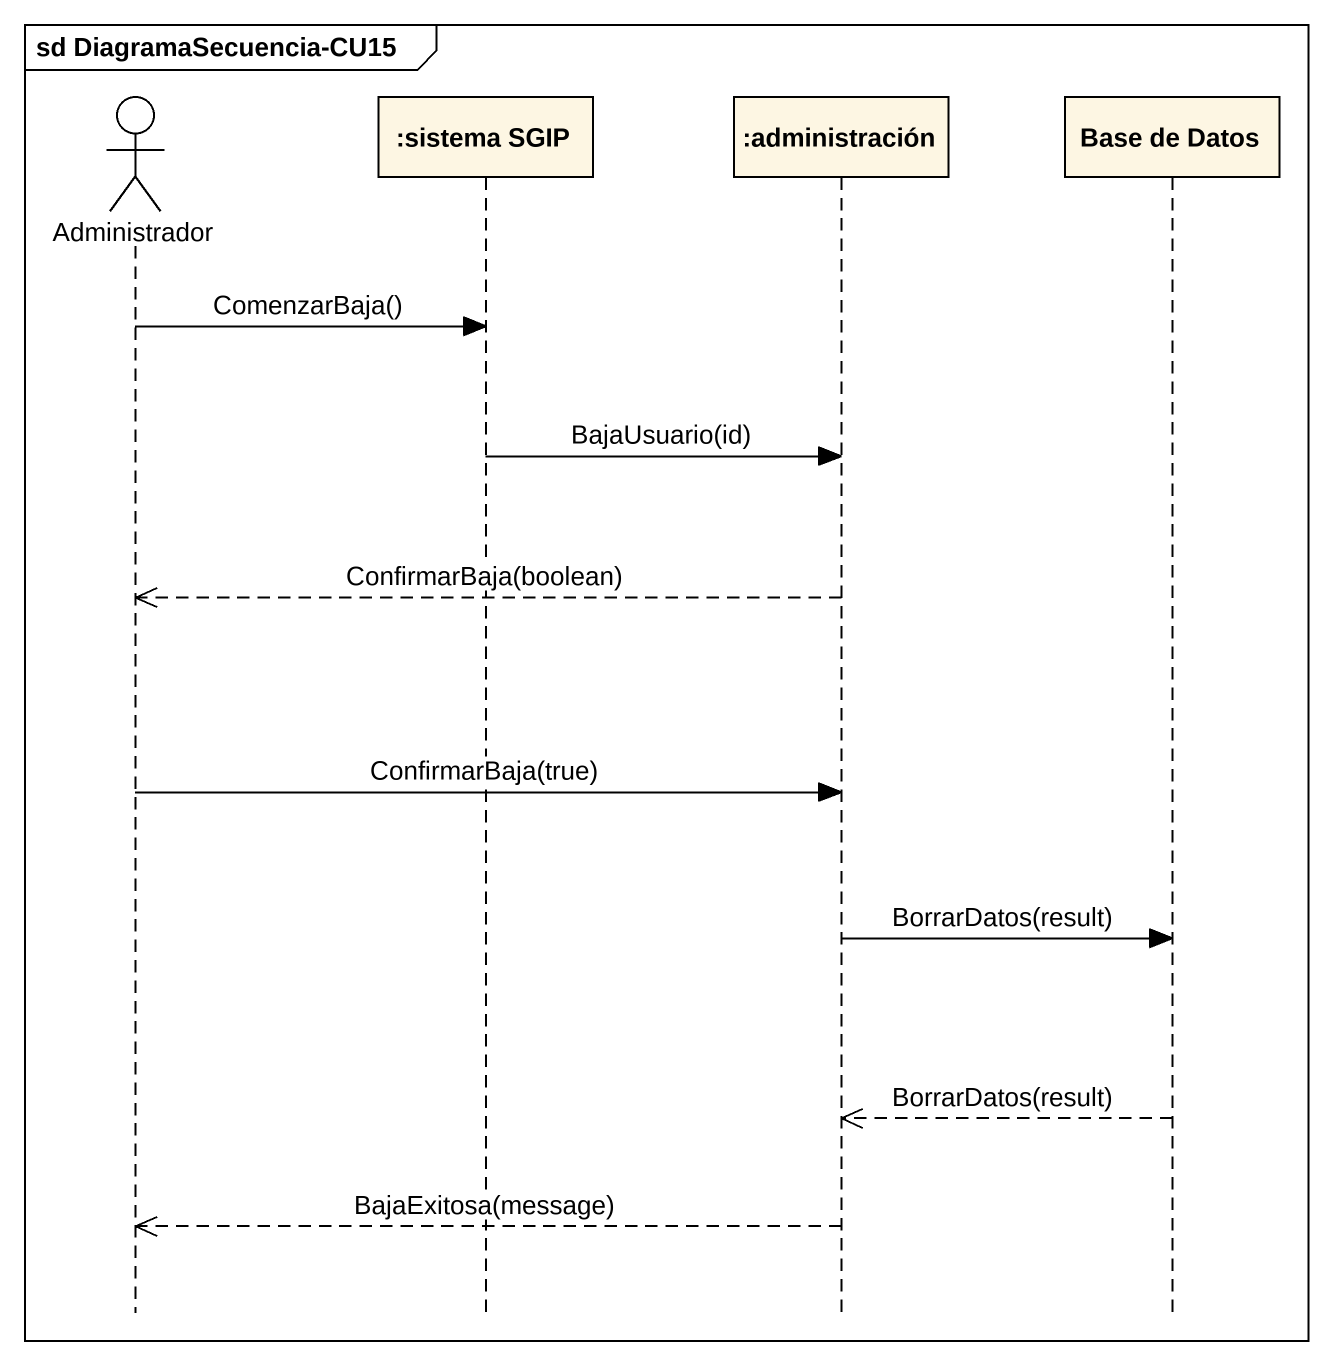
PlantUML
@startuml
mainframe sd DiagramaSecuencia-CU15
hide footbox
actor Administrador
participant ":sistema SGIP" as sistema_SGIP
participant ":administración" as administración
participant "Base de Datos" as Base_de_Datos

Administrador -> sistema_SGIP : ComenzarBaja()
sistema_SGIP -> administración : BajaUsuario(id)
administración -->> Administrador : ConfirmarBaja(boolean)
Administrador -> administración : ConfirmarBaja(true)
administración -> Base_de_Datos : BorrarDatos(result)
Base_de_Datos -->> administración : BorrarDatos(result)
administración -->> Administrador : BajaExitosa(message)
@enduml
